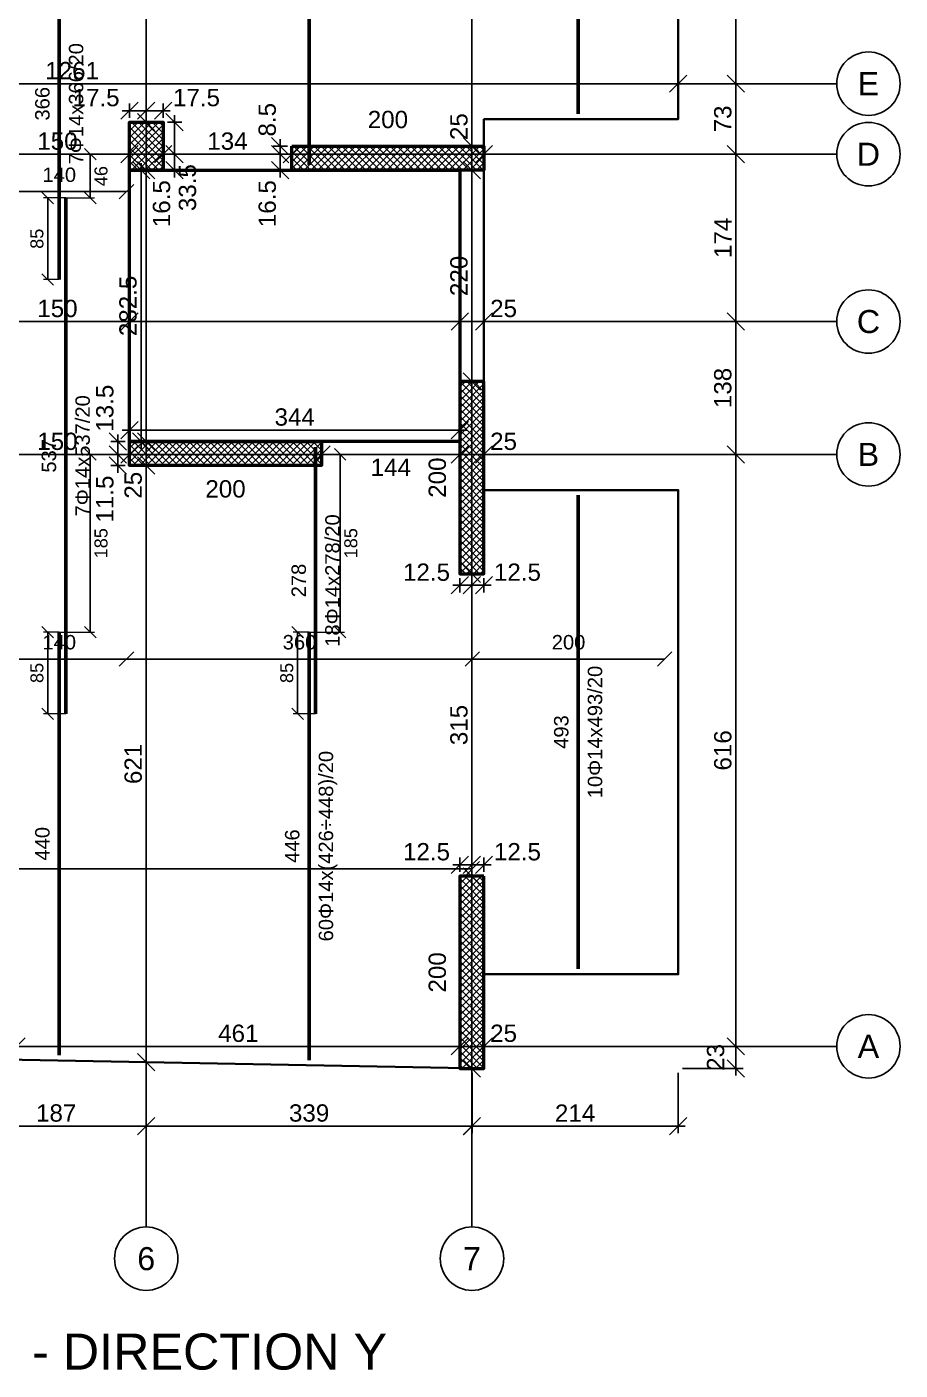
# Model space of a CAD drawing. Header units: millimetres. Extents: x -231 to 4719, y -2977 to 4533.
# Drawn here: x 3810 to 4719, y -2977 to -1578 of the extents above; entities that cross this region are included whole.
import ezdxf
from ezdxf.enums import TextEntityAlignment as Align

# ---------------------------------------------------------------- set-up
doc = ezdxf.new("R2010")
doc.units = ezdxf.units.MM
for name, color, linetype, lineweight in [('COLUMN', 4, 'Continuous', 50), ('OPENING', 90, 'Continuous', 50), ('SLAB', 3, 'Continuous', 35), ('WALL', 1, 'Continuous', 50)]:
    doc.layers.add(name, color=color, linetype=linetype, lineweight=lineweight)
for name, color, linetype in [('FW_AXIS', 7, 'Continuous'), ('FW_COLUMN_HATCH', 8, 'Continuous'), ('FW_DIM', 7, 'Continuous'), ('FW_WALL_HATCH', 8, 'Continuous'), ('REB_NOTES', 7, 'Continuous'), ('REB_TOP_MESH_Y', 5, 'Continuous'), ('REB_TOP_MESH_Y_AXDIM', 5, 'Continuous'), ('REB_TOP_MESH_Y_LAP', 5, 'Continuous'), ('REB_TOP_MESH_Y_RANGE', 5, 'Continuous'), ('REB_TOP_MESH_Y_TEXT', 5, 'Continuous')]:
    doc.layers.add(name, color=color, linetype=linetype)
doc.styles.add('REBAR_TXT', font='arial.ttf')
doc.styles.get("Standard").update_dxf_attribs({"font": 'arial.ttf'})
doc.dimstyles.new('FW_DIM', dxfattribs={"dimtxt": 18, "dimasz": 9, "dimexe": 7.5, "dimexo": 4.5, "dimgap": 4.5, "dimtad": 1, "dimdec": 0, "dimtxsty": 'Standard', "dimtsz": 9, "dimcen": 2.5, "dimdle": 7.5, "dimclrd": 256, "dimclre": 256, "dimclrt": 7, "dimazin": 3, "dimtfac": 1, "dimtmove": 2, "dimatfit": 3})
doc.dimstyles.new('REBAR LAP', dxfattribs={"dimtxt": 13.5, "dimasz": 2.5, "dimexe": 4.5, "dimexo": 0, "dimgap": 4.5, "dimtad": 1, "dimdec": 0, "dimtxsty": 'Standard', "dimtsz": 6, "dimcen": 2.5, "dimclrd": 6, "dimclre": 6, "dimclrt": 7, "dimazin": 3, "dimtfac": 1, "dimtmove": 2, "dimatfit": 3, "dimlwd": 25, "dimlwe": 18})
doc.dimstyles.new('REBAR M-200', dxfattribs={"dimtxt": 15, "dimasz": 15, "dimexe": 25, "dimexo": 12.5, "dimgap": 10, "dimtad": 1, "dimdec": 0, "dimtxsty": 'Standard', "dimblk": 'NONE', "dimcen": 50, "dimse1": 1, "dimse2": 1, "dimclrd": 6, "dimclre": 6, "dimclrt": 7, "dimazin": 3, "dimtfac": 1, "dimtmove": 2, "dimatfit": 3, "dimldrblk": 'NONE', "dimlwd": 53})
doc.dimstyles.new('REBAR RANGE', dxfattribs={"dimtxt": 15, "dimasz": 2.5, "dimexe": 0, "dimexo": 0, "dimgap": 10, "dimtad": 1, "dimdec": 0, "dimtxsty": 'Standard', "dimtsz": 7.5, "dimcen": 2.5, "dimse1": 1, "dimse2": 1, "dimclrd": 6, "dimclre": 6, "dimclrt": 7, "dimazin": 3, "dimtfac": 1, "dimtmove": 2, "dimatfit": 3, "dimlwd": 25})

# ---------------------------------------------------------------- blocks, each defined once
blk = doc.blocks.new('*D883')
at = {"color": 6, "lineweight": 53}
blk.add_line((4104, -2654), (4104, -2208.5), dxfattribs=at)
at = {"layer": 'Defpoints'}
for p in [(4104, -2208.5), (4104, -2654), (4104, -2654)]:
    blk.add_point(p, dxfattribs=at)
at = {"layer": 'REB_TOP_MESH_Y', "color": 7, "insert": (4086.5, -2431.3), "char_height": 15, "attachment_point": 5, "rotation": 90}
blk.add_mtext('446', dxfattribs=at)
blk = doc.blocks.new('_NONE')
blk = doc.blocks.new('*D884')
at = {"color": 6, "lineweight": 53}
blk.add_line((4110.8, -2293.5), (4110.8, -2016), dxfattribs=at)
at = {"layer": 'Defpoints'}
for p in [(4110.8, -2016), (4110.8, -2293.5), (4110.8, -2293.5)]:
    blk.add_point(p, dxfattribs=at)
at = {"layer": 'REB_TOP_MESH_Y', "color": 7, "insert": (4093.3, -2154.8), "char_height": 15, "attachment_point": 5, "rotation": 90}
blk.add_mtext('278', dxfattribs=at)
blk = doc.blocks.new('_OBLIQUE')
at = {"color": 0, "linetype": 'BYBLOCK'}
blk.add_line((-0.5, -0.5), (0.5, 0.5), dxfattribs=at)
blk = doc.blocks.new('*D885')
at = {"color": 6, "lineweight": 18}
for p, q in [((4104, -2208.5), (4087.5, -2208.5)), ((4110.8, -2293.5), (4087.5, -2293.5))]:
    blk.add_line(p, q, dxfattribs=at)
at = {"color": 6, "lineweight": 25}
blk.add_line((4092, -2293.5), (4092, -2208.5), dxfattribs=at)
at = {"layer": 'Defpoints'}
for p in [(4104, -2208.5), (4092, -2293.5), (4110.8, -2293.5)]:
    blk.add_point(p, dxfattribs=at)
at = {"layer": 'REB_TOP_MESH_Y_LAP', "color": 6, "xscale": 12, "yscale": 12, "rotation": 90}
for p in [(4092, -2208.5), (4092, -2293.5)]:
    blk.add_blockref('_OBLIQUE', p, dxfattribs=at)
at = {"layer": 'REB_TOP_MESH_Y_LAP', "color": 7, "insert": (4080.8, -2251), "char_height": 13.5, "attachment_point": 5, "rotation": 90}
blk.add_mtext('85', dxfattribs=at)
blk = doc.blocks.new('*D886')
at = {"color": 6, "lineweight": 18}
for p, q in [((4104, -2023.5), (4140.8, -2023.5)), ((4104, -2208.5), (4140.8, -2208.5))]:
    blk.add_line(p, q, dxfattribs=at)
at = {"color": 6, "lineweight": 25}
blk.add_line((4136.3, -2023.5), (4136.3, -2208.5), dxfattribs=at)
at = {"layer": 'Defpoints'}
for p in [(4104, -2023.5), (4136.3, -2023.5), (4104, -2208.5)]:
    blk.add_point(p, dxfattribs=at)
at = {"layer": 'REB_TOP_MESH_Y_AXDIM', "color": 6, "xscale": 12, "yscale": 12, "rotation": 90}
for p in [(4136.3, -2023.5), (4136.3, -2208.5)]:
    blk.add_blockref('_OBLIQUE', p, dxfattribs=at)
at = {"layer": 'REB_TOP_MESH_Y_AXDIM', "color": 7, "insert": (4147.5, -2116), "char_height": 13.5, "attachment_point": 5, "rotation": 90}
blk.add_mtext('185', dxfattribs=at)
blk = doc.blocks.new('*D887')
at = {"color": 6, "lineweight": 53}
blk.add_line((4104, -1722), (4104, -1181.5), dxfattribs=at)
at = {"layer": 'Defpoints'}
for p in [(4104, -1181.5), (4104, -1722), (4104, -1722)]:
    blk.add_point(p, dxfattribs=at)
at = {"layer": 'REB_TOP_MESH_Y', "color": 7, "insert": (4086.5, -1451.8), "char_height": 15, "attachment_point": 5, "rotation": 90}
blk.add_mtext('540', dxfattribs=at)
blk = doc.blocks.new('*D913')
at = {"color": 6, "lineweight": 53}
blk.add_line((3844, -2649), (3844, -2208.5), dxfattribs=at)
at = {"layer": 'Defpoints'}
for p in [(3844, -2208.5), (3844, -2649), (3844, -2649)]:
    blk.add_point(p, dxfattribs=at)
at = {"layer": 'REB_TOP_MESH_Y', "color": 7, "insert": (3826.5, -2428.8), "char_height": 15, "attachment_point": 5, "rotation": 90}
blk.add_mtext('440', dxfattribs=at)
blk = doc.blocks.new('*D914')
at = {"color": 6, "lineweight": 53}
blk.add_line((3850.8, -2293.5), (3850.8, -1756.5), dxfattribs=at)
at = {"layer": 'Defpoints'}
for p in [(3850.8, -1756.5), (3850.8, -2293.5), (3850.8, -2293.5)]:
    blk.add_point(p, dxfattribs=at)
at = {"layer": 'REB_TOP_MESH_Y', "color": 7, "insert": (3833.3, -2025), "char_height": 15, "attachment_point": 5, "rotation": 90}
blk.add_mtext('537', dxfattribs=at)
blk = doc.blocks.new('*D915')
at = {"color": 6, "lineweight": 53}
blk.add_line((3844, -1841.5), (3844, -1475.5), dxfattribs=at)
at = {"layer": 'Defpoints'}
for p in [(3844, -1475.5), (3844, -1841.5), (3844, -1841.5)]:
    blk.add_point(p, dxfattribs=at)
at = {"layer": 'REB_TOP_MESH_Y', "color": 7, "insert": (3826.5, -1658.5), "char_height": 15, "attachment_point": 5, "rotation": 90}
blk.add_mtext('366', dxfattribs=at)
blk = doc.blocks.new('*D917')
at = {"color": 6, "lineweight": 18}
for p, q in [((3844, -2208.5), (3827.5, -2208.5)), ((3850.8, -2293.5), (3827.5, -2293.5))]:
    blk.add_line(p, q, dxfattribs=at)
at = {"color": 6, "lineweight": 25}
blk.add_line((3832, -2293.5), (3832, -2208.5), dxfattribs=at)
at = {"layer": 'Defpoints'}
for p in [(3844, -2208.5), (3832, -2293.5), (3850.8, -2293.5)]:
    blk.add_point(p, dxfattribs=at)
at = {"layer": 'REB_TOP_MESH_Y_LAP', "color": 6, "xscale": 12, "yscale": 12, "rotation": 90}
for p in [(3832, -2208.5), (3832, -2293.5)]:
    blk.add_blockref('_OBLIQUE', p, dxfattribs=at)
at = {"layer": 'REB_TOP_MESH_Y_LAP', "color": 7, "insert": (3820.8, -2251), "char_height": 13.5, "attachment_point": 5, "rotation": 90}
blk.add_mtext('85', dxfattribs=at)
blk = doc.blocks.new('*D918')
at = {"color": 6, "lineweight": 18}
for p, q in [((3844, -2023.5), (3880.8, -2023.5)), ((3844, -2208.5), (3880.8, -2208.5))]:
    blk.add_line(p, q, dxfattribs=at)
at = {"color": 6, "lineweight": 25}
blk.add_line((3876.3, -2023.5), (3876.3, -2208.5), dxfattribs=at)
at = {"layer": 'Defpoints'}
for p in [(3844, -2023.5), (3876.3, -2023.5), (3844, -2208.5)]:
    blk.add_point(p, dxfattribs=at)
at = {"layer": 'REB_TOP_MESH_Y_AXDIM', "color": 6, "xscale": 12, "yscale": 12, "rotation": 90}
for p in [(3876.3, -2023.5), (3876.3, -2208.5)]:
    blk.add_blockref('_OBLIQUE', p, dxfattribs=at)
at = {"layer": 'REB_TOP_MESH_Y_AXDIM', "color": 7, "insert": (3887.5, -2116), "char_height": 13.5, "attachment_point": 5, "rotation": 90}
blk.add_mtext('185', dxfattribs=at)
blk = doc.blocks.new('*D919')
at = {"color": 6, "lineweight": 18}
for p, q in [((3850.8, -1756.5), (3827.5, -1756.5)), ((3844, -1841.5), (3827.5, -1841.5))]:
    blk.add_line(p, q, dxfattribs=at)
at = {"color": 6, "lineweight": 25}
blk.add_line((3832, -1841.5), (3832, -1756.5), dxfattribs=at)
at = {"layer": 'Defpoints'}
for p in [(3850.8, -1756.5), (3832, -1841.5), (3844, -1841.5)]:
    blk.add_point(p, dxfattribs=at)
at = {"layer": 'REB_TOP_MESH_Y_LAP', "color": 6, "xscale": 12, "yscale": 12, "rotation": 90}
for p in [(3832, -1756.5), (3832, -1841.5)]:
    blk.add_blockref('_OBLIQUE', p, dxfattribs=at)
at = {"layer": 'REB_TOP_MESH_Y_LAP', "color": 7, "insert": (3820.8, -1799), "char_height": 13.5, "attachment_point": 5, "rotation": 90}
blk.add_mtext('85', dxfattribs=at)
blk = doc.blocks.new('*D920')
at = {"color": 6, "lineweight": 18}
for p, q in [((3850.8, -1711), (3880.8, -1711)), ((3850.8, -1756.5), (3880.8, -1756.5))]:
    blk.add_line(p, q, dxfattribs=at)
at = {"color": 6, "lineweight": 25}
blk.add_line((3876.3, -1711), (3876.3, -1756.5), dxfattribs=at)
at = {"layer": 'Defpoints'}
for p in [(3850.8, -1711), (3876.3, -1711), (3850.8, -1756.5)]:
    blk.add_point(p, dxfattribs=at)
at = {"layer": 'REB_TOP_MESH_Y_AXDIM', "color": 6, "xscale": 12, "yscale": 12, "rotation": 90}
for p in [(3876.3, -1711), (3876.3, -1756.5)]:
    blk.add_blockref('_OBLIQUE', p, dxfattribs=at)
at = {"layer": 'REB_TOP_MESH_Y_AXDIM', "color": 7, "insert": (3887.5, -1733.8), "char_height": 13.5, "attachment_point": 5, "rotation": 90}
blk.add_mtext('46', dxfattribs=at)
blk = doc.blocks.new('*D948')
at = {"color": 6, "lineweight": 25}
blk.add_line((3074, -2454.9), (4274, -2454.9), dxfattribs=at)
at = {"layer": 'Defpoints'}
for p in [(3074, -2454.9), (3074, -2454.9), (4274, -2454.9)]:
    blk.add_point(p, dxfattribs=at)
at = {"layer": 'REB_TOP_MESH_Y_RANGE', "color": 6, "xscale": 15, "yscale": 15}
for p in [(3074, -2454.9), (4274, -2454.9)]:
    blk.add_blockref('_OBLIQUE', p, dxfattribs=at)
at = {"layer": 'REB_TOP_MESH_Y_RANGE', "color": 7, "insert": (3674, -2437.4), "char_height": 15, "attachment_point": 5}
blk.add_mtext('1200', dxfattribs=at)
blk = doc.blocks.new('*D952')
at = {"color": 6, "lineweight": 25}
blk.add_line((3914, -2236.6), (4274, -2236.6), dxfattribs=at)
at = {"layer": 'Defpoints'}
for p in [(3914, -2236.6), (3914, -2236.6), (4274, -2236.6)]:
    blk.add_point(p, dxfattribs=at)
at = {"layer": 'REB_TOP_MESH_Y_RANGE', "color": 6, "xscale": 15, "yscale": 15}
for p in [(3914, -2236.6), (4274, -2236.6)]:
    blk.add_blockref('_OBLIQUE', p, dxfattribs=at)
at = {"layer": 'REB_TOP_MESH_Y_RANGE', "color": 7, "insert": (4094, -2219.1), "char_height": 15, "attachment_point": 5}
blk.add_mtext('360', dxfattribs=at)
blk = doc.blocks.new('*D958')
at = {"color": 6, "lineweight": 25}
blk.add_line((4274, -2236.6), (4474, -2236.6), dxfattribs=at)
at = {"layer": 'Defpoints'}
for p in [(4274, -2236.6), (4274, -2236.6), (4474, -2236.6)]:
    blk.add_point(p, dxfattribs=at)
at = {"layer": 'REB_TOP_MESH_Y_RANGE', "color": 6, "xscale": 15, "yscale": 15}
for p in [(4274, -2236.6), (4474, -2236.6)]:
    blk.add_blockref('_OBLIQUE', p, dxfattribs=at)
at = {"layer": 'REB_TOP_MESH_Y_RANGE', "color": 7, "insert": (4374, -2219.1), "char_height": 15, "attachment_point": 5}
blk.add_mtext('200', dxfattribs=at)
blk = doc.blocks.new('*D959')
at = {"color": 6, "lineweight": 53}
blk.add_line((4384, -2559), (4384, -2066), dxfattribs=at)
at = {"layer": 'Defpoints'}
for p in [(4384, -2066), (4384, -2559), (4384, -2559)]:
    blk.add_point(p, dxfattribs=at)
at = {"layer": 'REB_TOP_MESH_Y', "color": 7, "insert": (4366.5, -2312.5), "char_height": 15, "attachment_point": 5, "rotation": 90}
blk.add_mtext('493', dxfattribs=at)
blk = doc.blocks.new('*D961')
at = {"color": 6, "lineweight": 53}
blk.add_line((4384, -1669), (4384, -1176), dxfattribs=at)
at = {"layer": 'Defpoints'}
for p in [(4384, -1176), (4384, -1669), (4384, -1669)]:
    blk.add_point(p, dxfattribs=at)
at = {"layer": 'REB_TOP_MESH_Y', "color": 7, "insert": (4366.5, -1422.5), "char_height": 15, "attachment_point": 5, "rotation": 90}
blk.add_mtext('493', dxfattribs=at)
blk = doc.blocks.new('*D964')
at = {"color": 6, "lineweight": 25}
blk.add_line((3774, -2236.6), (3914, -2236.6), dxfattribs=at)
at = {"layer": 'Defpoints'}
for p in [(3774, -2236.6), (3774, -2236.6), (3914, -2236.6)]:
    blk.add_point(p, dxfattribs=at)
at = {"layer": 'REB_TOP_MESH_Y_RANGE', "color": 6, "xscale": 15, "yscale": 15}
for p in [(3774, -2236.6), (3914, -2236.6)]:
    blk.add_blockref('_OBLIQUE', p, dxfattribs=at)
at = {"layer": 'REB_TOP_MESH_Y_RANGE', "color": 7, "insert": (3844, -2219.1), "char_height": 15, "attachment_point": 5}
blk.add_mtext('140', dxfattribs=at)
blk = doc.blocks.new('*D965')
at = {"color": 6, "lineweight": 25}
blk.add_line((3774, -1750), (3914, -1750), dxfattribs=at)
at = {"layer": 'Defpoints'}
for p in [(3774, -1750), (3774, -1750), (3914, -1750)]:
    blk.add_point(p, dxfattribs=at)
at = {"layer": 'REB_TOP_MESH_Y_RANGE', "color": 6, "xscale": 15, "yscale": 15}
for p in [(3774, -1750), (3914, -1750)]:
    blk.add_blockref('_OBLIQUE', p, dxfattribs=at)
at = {"layer": 'REB_TOP_MESH_Y_RANGE', "color": 7, "insert": (3844, -1732.5), "char_height": 15, "attachment_point": 5}
blk.add_mtext('140', dxfattribs=at)
blk = doc.blocks.new('*D983')
for p, q in [((4261, -2458.2), (4261, -2443.2)), ((4273.5, -2458.2), (4273.5, -2443.2)), ((4253.5, -2450.7), (4281, -2450.7))]:
    blk.add_line(p, q)
at = {"layer": 'Defpoints'}
for p in [(4261, -2450.7), (4261, -2462.7), (4273.5, -2462.7)]:
    blk.add_point(p, dxfattribs=at)
at = {"layer": 'FW_DIM', "xscale": 18, "yscale": 18}
for p in [(4261, -2450.7), (4273.5, -2450.7)]:
    blk.add_blockref('_OBLIQUE', p, dxfattribs=at)
at = {"layer": 'FW_DIM', "color": 7, "insert": (4226.2, -2437.2), "char_height": 18, "attachment_point": 5}
blk.add_mtext('12.5', dxfattribs=at)
blk = doc.blocks.new('*D984')
for p, q in [((4273.5, -2458.2), (4273.5, -2443.2)), ((4286, -2458.2), (4286, -2443.2)), ((4266, -2450.7), (4293.5, -2450.7))]:
    blk.add_line(p, q)
at = {"layer": 'Defpoints'}
for p in [(4273.5, -2450.7), (4273.5, -2462.7), (4286, -2462.7)]:
    blk.add_point(p, dxfattribs=at)
at = {"layer": 'FW_DIM', "xscale": 18, "yscale": 18}
for p in [(4273.5, -2450.7), (4286, -2450.7)]:
    blk.add_blockref('_OBLIQUE', p, dxfattribs=at)
at = {"layer": 'FW_DIM', "color": 7, "insert": (4320.8, -2437.2), "char_height": 18, "attachment_point": 5}
blk.add_mtext('12.5', dxfattribs=at)
blk = doc.blocks.new('*D985')
for p, q in [((4261, -2152.2), (4261, -2167.2)), ((4273.5, -2152.2), (4273.5, -2167.2)), ((4253.5, -2159.7), (4281, -2159.7))]:
    blk.add_line(p, q)
at = {"layer": 'Defpoints'}
for p in [(4261, -2147.7), (4273.5, -2147.7), (4261, -2159.7)]:
    blk.add_point(p, dxfattribs=at)
at = {"layer": 'FW_DIM', "xscale": 18, "yscale": 18}
for p in [(4261, -2159.7), (4273.5, -2159.7)]:
    blk.add_blockref('_OBLIQUE', p, dxfattribs=at)
at = {"layer": 'FW_DIM', "color": 7, "insert": (4226.2, -2146.2), "char_height": 18, "attachment_point": 5}
blk.add_mtext('12.5', dxfattribs=at)
blk = doc.blocks.new('*D986')
for p, q in [((4273.5, -2152.2), (4273.5, -2167.2)), ((4286, -2152.2), (4286, -2167.2)), ((4266, -2159.7), (4293.5, -2159.7))]:
    blk.add_line(p, q)
at = {"layer": 'Defpoints'}
for p in [(4273.5, -2147.7), (4286, -2147.7), (4273.5, -2159.7)]:
    blk.add_point(p, dxfattribs=at)
at = {"layer": 'FW_DIM', "xscale": 18, "yscale": 18}
for p in [(4273.5, -2159.7), (4286, -2159.7)]:
    blk.add_blockref('_OBLIQUE', p, dxfattribs=at)
at = {"layer": 'FW_DIM', "color": 7, "insert": (4320.8, -2146.2), "char_height": 18, "attachment_point": 5}
blk.add_mtext('12.5', dxfattribs=at)
blk = doc.blocks.new('*D987')
for p, q in [((3912.5, -2023.5), (3897.5, -2023.5)), ((3905, -2042.7), (3905, -2016)), ((3912.5, -2035.2), (3897.5, -2035.2))]:
    blk.add_line(p, q)
at = {"layer": 'Defpoints'}
for p in [(3917, -2023.5), (3905, -2035.2), (3917, -2035.2)]:
    blk.add_point(p, dxfattribs=at)
at = {"layer": 'FW_DIM', "xscale": 18, "yscale": 18, "rotation": 90}
for p in [(3905, -2023.5), (3905, -2035.2)]:
    blk.add_blockref('_OBLIQUE', p, dxfattribs=at)
at = {"layer": 'FW_DIM', "color": 7, "insert": (3891.5, -2070), "char_height": 18, "attachment_point": 5, "rotation": 90}
blk.add_mtext('11.5', dxfattribs=at)
blk = doc.blocks.new('*D988')
for p, q in [((3912.5, -2010.2), (3897.5, -2010.2)), ((3905, -2031), (3905, -2002.7)), ((3912.5, -2023.5), (3897.5, -2023.5))]:
    blk.add_line(p, q)
at = {"layer": 'Defpoints'}
for p in [(3917, -2010.2), (3905, -2023.5), (3917, -2023.5)]:
    blk.add_point(p, dxfattribs=at)
at = {"layer": 'FW_DIM', "xscale": 18, "yscale": 18, "rotation": 90}
for p in [(3905, -2010.2), (3905, -2023.5)]:
    blk.add_blockref('_OBLIQUE', p, dxfattribs=at)
at = {"layer": 'FW_DIM', "color": 7, "insert": (3891.5, -1975.4), "char_height": 18, "attachment_point": 5, "rotation": 90}
blk.add_mtext('13.5', dxfattribs=at)
blk = doc.blocks.new('*D989')
for p, q in [((4074, -1735.2), (4074, -1703.5)), ((4081.5, -1711), (4066.5, -1711)), ((4081.5, -1727.7), (4066.5, -1727.7))]:
    blk.add_line(p, q)
at = {"layer": 'Defpoints'}
for p in [(4086, -1711), (4074, -1727.7), (4086, -1727.7)]:
    blk.add_point(p, dxfattribs=at)
at = {"layer": 'FW_DIM', "xscale": 18, "yscale": 18, "rotation": 90}
for p in [(4074, -1711), (4074, -1727.7)]:
    blk.add_blockref('_OBLIQUE', p, dxfattribs=at)
at = {"layer": 'FW_DIM', "color": 7, "insert": (4060.5, -1762.5), "char_height": 18, "attachment_point": 5, "rotation": 90}
blk.add_mtext('16.5', dxfattribs=at)
blk = doc.blocks.new('*D990')
for p, q in [((4081.5, -1702.7), (4066.5, -1702.7)), ((4074, -1718.5), (4074, -1695.2)), ((4081.5, -1711), (4066.5, -1711))]:
    blk.add_line(p, q)
at = {"layer": 'Defpoints'}
for p in [(4086, -1702.7), (4074, -1711), (4086, -1711)]:
    blk.add_point(p, dxfattribs=at)
at = {"layer": 'FW_DIM', "xscale": 18, "yscale": 18, "rotation": 90}
for p in [(4074, -1702.7), (4074, -1711)]:
    blk.add_blockref('_OBLIQUE', p, dxfattribs=at)
at = {"layer": 'FW_DIM', "color": 7, "insert": (4060.5, -1675.1), "char_height": 18, "attachment_point": 5, "rotation": 90}
blk.add_mtext('8.5', dxfattribs=at)
blk = doc.blocks.new('*D997')
for p, q in [((3917.1, -1673.2), (3917.1, -1658.2)), ((3934.5, -1673.2), (3934.5, -1658.2)), ((3909.6, -1665.7), (3942, -1665.7))]:
    blk.add_line(p, q)
at = {"layer": 'Defpoints'}
for p in [(3917.1, -1665.7), (3917.1, -1677.7), (3934.5, -1677.7)]:
    blk.add_point(p, dxfattribs=at)
at = {"layer": 'FW_DIM', "xscale": 18, "yscale": 18}
for p in [(3917.1, -1665.7), (3934.5, -1665.7)]:
    blk.add_blockref('_OBLIQUE', p, dxfattribs=at)
at = {"layer": 'FW_DIM', "color": 7, "insert": (3882.3, -1652.2), "char_height": 18, "attachment_point": 5}
blk.add_mtext('17.5', dxfattribs=at)
blk = doc.blocks.new('*D998')
for p, q in [((3934.5, -1673.2), (3934.5, -1658.2)), ((3952, -1673.2), (3952, -1658.2)), ((3927, -1665.7), (3959.5, -1665.7))]:
    blk.add_line(p, q)
at = {"layer": 'Defpoints'}
for p in [(3934.5, -1665.7), (3934.5, -1677.7), (3952, -1677.7)]:
    blk.add_point(p, dxfattribs=at)
at = {"layer": 'FW_DIM', "xscale": 18, "yscale": 18}
for p in [(3934.5, -1665.7), (3952, -1665.7)]:
    blk.add_blockref('_OBLIQUE', p, dxfattribs=at)
at = {"layer": 'FW_DIM', "color": 7, "insert": (3986.8, -1652.2), "char_height": 18, "attachment_point": 5}
blk.add_mtext('17.5', dxfattribs=at)
blk = doc.blocks.new('*D999')
for p, q in [((3964, -1735.2), (3964, -1703.5)), ((3956.5, -1711), (3971.5, -1711)), ((3956.5, -1727.7), (3971.5, -1727.7))]:
    blk.add_line(p, q)
at = {"layer": 'Defpoints'}
for p in [(3952, -1711), (3952, -1727.7), (3964, -1727.7)]:
    blk.add_point(p, dxfattribs=at)
at = {"layer": 'FW_DIM', "xscale": 18, "yscale": 18, "rotation": 90}
for p in [(3964, -1711), (3964, -1727.7)]:
    blk.add_blockref('_OBLIQUE', p, dxfattribs=at)
at = {"layer": 'FW_DIM', "color": 7, "insert": (3950.5, -1762.5), "char_height": 18, "attachment_point": 5, "rotation": 90}
blk.add_mtext('16.5', dxfattribs=at)
blk = doc.blocks.new('*D1000')
for p, q in [((3956.5, -1677.7), (3971.5, -1677.7)), ((3964, -1718.5), (3964, -1670.2)), ((3956.5, -1711), (3971.5, -1711))]:
    blk.add_line(p, q)
at = {"layer": 'Defpoints'}
for p in [(3952, -1677.7), (3952, -1711), (3964, -1711)]:
    blk.add_point(p, dxfattribs=at)
at = {"layer": 'FW_DIM', "xscale": 18, "yscale": 18, "rotation": 90}
for p in [(3964, -1677.7), (3964, -1711)]:
    blk.add_blockref('_OBLIQUE', p, dxfattribs=at)
at = {"layer": 'FW_DIM', "color": 7, "insert": (3977.5, -1745.8), "char_height": 18, "attachment_point": 5, "rotation": 90}
blk.add_mtext('33.5', dxfattribs=at)
blk = doc.blocks.new('*D1027')
for p, q in [((3917.1, -1706.5), (3917.1, -1703.5)), ((3952, -1706.5), (3952, -1703.5)), ((3909.6, -1711), (3959.5, -1711))]:
    blk.add_line(p, q)
at = {"layer": 'Defpoints'}
for p in [(3917.1, -1711), (3917.1, -1711), (3952, -1711)]:
    blk.add_point(p, dxfattribs=at)
at = {"layer": 'FW_DIM', "xscale": 18, "yscale": 18}
for p in [(3917.1, -1711), (3952, -1711)]:
    blk.add_blockref('_OBLIQUE', p, dxfattribs=at)
blk = doc.blocks.new('*D1068')
for p, q in [((3930, -1677.7), (3927, -1677.7)), ((3934.5, -1735.2), (3934.5, -1670.2)), ((3930, -1727.7), (3927, -1727.7))]:
    blk.add_line(p, q)
at = {"layer": 'Defpoints'}
for p in [(3934.5, -1677.7), (3934.5, -1727.7), (3934.5, -1727.7)]:
    blk.add_point(p, dxfattribs=at)
at = {"layer": 'FW_DIM', "xscale": 18, "yscale": 18, "rotation": 90}
for p in [(3934.5, -1677.7), (3934.5, -1727.7)]:
    blk.add_blockref('_OBLIQUE', p, dxfattribs=at)

msp = doc.modelspace()

# ---------------------------------------------------------------- hatches: boundary and pattern name
at = {"layer": 'FW_COLUMN_HATCH'}
h = msp.add_hatch(dxfattribs=at)
h.set_pattern_fill('ANSI37', scale=1.6)
h.paths.add_polyline_path([(3952, -1727.7), (3917.1, -1727.7), (3917.1, -1677.7), (3952, -1677.7), (3952, -1727.7)])
at = {"layer": 'FW_WALL_HATCH'}
h = msp.add_hatch(dxfattribs=at)
h.set_pattern_fill('ANSI37', scale=1.6)
h.paths.add_polyline_path([(4086, -1702.7), (4286, -1702.7), (4286, -1727.7), (4086, -1727.7), (4086, -1702.7)])
h = msp.add_hatch(dxfattribs=at)
h.set_pattern_fill('ANSI37', scale=1.6)
h.paths.add_polyline_path([(4286, -1947.7), (4286, -2147.7), (4261, -2147.7), (4261, -1947.7), (4286, -1947.7)])
h = msp.add_hatch(dxfattribs=at)
h.set_pattern_fill('ANSI37', scale=1.6)
h.paths.add_polyline_path([(3917, -2035.2), (3917, -2010.2), (4117, -2010.2), (4117, -2035.2), (3917, -2035.2)])
h = msp.add_hatch(dxfattribs=at)
h.set_pattern_fill('ANSI37', scale=1.6)
h.paths.add_polyline_path([(4286, -2462.7), (4286, -2662.7), (4261, -2662.7), (4261, -2462.7), (4286, -2462.7)])

# ---------------------------------------------------------------- linework, layer by layer
at = {"layer": 'COLUMN'}
msp.add_lwpolyline([(3952, -1727.7), (3917.1, -1727.7), (3917.1, -1677.7), (3952, -1677.7)], close=True, dxfattribs=at)
at = {"layer": 'FW_AXIS', "color": 8}
for p, q in [((3934.5, -2662.7), (3934.5, -1072.7)), ((4273.5, -2662.7), (4273.5, -1072.7)), ((2919, -1637.6), (4488.1, -1637.6)), ((2919, -1711), (4488.1, -1711)), ((2919, -1885.2), (4488.1, -1885.2)), ((2919, -2023.5), (4488.1, -2023.5)), ((2919, -2639.7), (4488.1, -2639.7))]:
    msp.add_line(p, q, dxfattribs=at)
at = {"layer": 'FW_AXIS', "linetype": 'CONTINUOUS'}
for p, q in [((4488.1, -1637.6), (4653.1, -1637.6)), ((4488.1, -1711), (4653.1, -1711)), ((4488.1, -1885.2), (4653.1, -1885.2)), ((4488.1, -2023.5), (4653.1, -2023.5)), ((4488.1, -2639.7), (4653.1, -2639.7)), ((3934.5, -2662.7), (3934.5, -2827.7)), ((4273.5, -2662.7), (4273.5, -2827.7))]:
    msp.add_line(p, q, dxfattribs=at)
at = {"layer": 'FW_AXIS'}
for centre in [(4686.1, -1637.6), (4686.1, -1711), (4686.1, -1885.2), (4686.1, -2023.5), (4686.1, -2639.7), (3934.5, -2860.7), (4273.5, -2860.7)]:
    msp.add_circle(centre, 33, dxfattribs=at)
at = {"layer": 'OPENING'}
msp.add_lwpolyline([(3917.1, -1727.7), (4261, -1727.7), (4261, -2010.2), (3917.1, -2010.2)], close=True, dxfattribs=at)
at = {"layer": 'SLAB'}
msp.add_lwpolyline([(3386, -1072.7), (4286, -1072.9), (4286, -1170.7), (4488, -1170.7), (4488, -1674.7), (4286, -1674.7), (4286, -2060.7), (4488.1, -2060.7), (4488.1, -2564.7), (4286, -2564.7), (4286, -2662.7), (3066, -2640), (3066, -2542.1), (2919, -2542.1), (2919, -1775.7), (3121.2, -1775.7), (3121.2, -1737), (3274, -1480.1), (3184, -1480.1), (3184, -1170.8), (3386, -1170.8), (3386, -1072.7)], dxfattribs=at)
at = {"layer": 'WALL'}
for points in [[(4086, -1702.7), (4286, -1702.7), (4286, -1727.7), (4086, -1727.7)], [(4286, -1947.7), (4261, -1947.7), (4261, -2147.7), (4286, -2147.7)], [(3917, -2010.2), (4117, -2010.2), (4117, -2035.2), (3917, -2035.2)], [(4286, -2462.7), (4261, -2462.7), (4261, -2662.7), (4286, -2662.7)]]:
    msp.add_lwpolyline(points, close=True, dxfattribs=at)

# ---------------------------------------------------------------- texts
at = {"layer": 'FW_AXIS', "color": 7, "style": 'REBAR_TXT'}
for s, p in [('E', (4686.1, -1637.6)), ('D', (4686.1, -1711)), ('C', (4686.1, -1885.2)), ('B', (4686.1, -2023.5)), ('A', (4686.1, -2639.7)), ('6', (3934.5, -2860.7)), ('7', (4273.5, -2860.7))]:
    msp.add_text(s, height=24, dxfattribs=at).set_placement(p, align=Align.MIDDLE_CENTER)
at = {"layer": 'REB_NOTES', "color": 7, "style": 'REBAR_TXT'}
msp.add_text('TOP REINFORCEMENT - DIRECTION Y', height=37.5, dxfattribs=at).set_placement((3703.6, -2938.7), align=Align.TOP_CENTER)
at = {"layer": 'REB_TOP_MESH_Y_TEXT', "color": 7, "style": 'REBAR_TXT'}
for s, p in [('7Φ14x366/20', (3854, -1658.5)), ('7Φ14x537/20', (3860.8, -2025)), ('18Φ14x278/20', (4120.8, -2154.8)), ('10Φ14x493/20', (4394, -2312.5)), ('60Φ14x(426÷448)/20', (4114, -2431.3))]:
    msp.add_text(s, height=15, rotation=90, dxfattribs=at).set_placement(p, align=Align.TOP_CENTER)

# ---------------------------------------------------------------- dimensions: what is measured, and where the dimension line sits
at = {"layer": 'FW_DIM'}
for base, p1, p2, location, text in [((3934.5, -1677.7), (3934.5, -1677.7), (3934.5, -1097.8), (3921, -1387.7), '580'), ((4273.5, -1702.7), (4273.5, -1702.7), (4273.5, -1272.7), (4260, -1487.7), '430'), ((4273.5, -1727.7), (4273.5, -1727.7), (4273.5, -1702.7), (4260, -1682.3), '25'), ((3929.1, -2010.2), (3917.1, -2010.2), (3917.1, -1727.7), (3915.6, -1868.9), '282.5'), ((4273.5, -1947.7), (4273.5, -1947.7), (4273.5, -1727.7), (4260, -1837.7), '220'), ((4273.5, -2147.7), (4273.5, -2147.7), (4273.5, -1947.7), (4237.5, -2047.7), '200'), ((3934.5, -2035.2), (3934.5, -2035.2), (3934.5, -2010.2), (3921, -2055.6), '25'), ((3934.5, -2656.2), (3934.5, -2656.2), (3934.5, -2035.2), (3921, -2345.7), '621'), ((4273.5, -2462.7), (4273.5, -2462.7), (4273.5, -2147.7), (4260, -2305.2), '315'), ((4273.5, -2662.7), (4273.5, -2662.7), (4273.5, -2462.7), (4237.5, -2562.7), '200')]:
    msp.add_linear_dim(base=base, p1=p1, p2=p2, angle=90, location=location, text=text, dimstyle='FW_DIM', override={"dimtmove": 2}, dxfattribs=at).render()
for base, p1, p2 in [((4548.1, -1637.6), (4488.1, -1637.6), (4488.1, -1405.2)), ((4548.1, -1711), (4488.1, -1711), (4488.1, -1637.6)), ((4548.1, -1885.2), (4488.1, -1885.2), (4488.1, -1711)), ((4548.1, -2023.5), (4488.1, -2023.5), (4488.1, -1885.2)), ((4548.1, -2639.7), (4488.1, -2639.7), (4488.1, -2023.5)), ((4548.1, -2662.7), (4488.1, -2662.7), (4488.1, -2639.7))]:
    msp.add_linear_dim(base=base, p1=p1, p2=p2, angle=90, dimstyle='FW_DIM', dxfattribs=at).render()
for base, p1, p2, location, text in [((3226.8, -1637.6), (3226.8, -1637.6), (4488, -1637.6), (3857.4, -1624.1), '1261'), ((4086, -1711), (4086, -1711), (4286, -1711), (4186, -1675), '200'), ((3767.1, -1711), (3767.1, -1711), (3917.1, -1711), (3842.1, -1697.5), '150'), ((3952, -1711), (3952, -1711), (4086, -1711), (4019, -1697.5), '134'), ((3767.1, -1885.2), (3767.1, -1885.2), (3917.1, -1885.2), (3842.1, -1871.7), '150'), ((4261, -1885.2), (4261, -1885.2), (4286, -1885.2), (4306.4, -1871.7), '25'), ((3917.1, -1998.2), (3917.1, -2010.2), (4261, -2010.2), (4089, -1984.7), '344'), ((3767.2, -2023.5), (3767.2, -2023.5), (3917, -2023.5), (3842.1, -2010), '150'), ((4261, -2023.5), (4261, -2023.5), (4286, -2023.5), (4306.4, -2010), '25'), ((3917, -2023.5), (3917, -2023.5), (4117, -2023.5), (4017, -2059.5), '200'), ((4117, -2023.5), (4117, -2023.5), (4261, -2023.5), (4189, -2037), '144'), ((3799.6, -2639.7), (3799.6, -2639.7), (4261, -2639.7), (4030.3, -2626.2), '461'), ((4261, -2639.7), (4261, -2639.7), (4286, -2639.7), (4306.4, -2626.2), '25')]:
    msp.add_linear_dim(base=base, p1=p1, p2=p2, location=location, text=text, dimstyle='FW_DIM', override={"dimtmove": 2}, dxfattribs=at).render()
for base, p1, p2, text, picture, middle in [((3917.1, -1665.7), (3917.1, -1677.7), (3934.5, -1677.7), '17.5', '*D997', (3882.3, -1652.2)), ((3934.5, -1665.7), (3934.5, -1677.7), (3952, -1677.7), '17.5', '*D998', (3986.8, -1652.2)), ((3917.1, -1711), (3917.1, -1711), (3952, -1711), ' ', '*D1027', (3934.5, -1711)), ((4261, -2159.7), (4261, -2147.7), (4273.5, -2147.7), '12.5', '*D985', (4226.2, -2146.2)), ((4273.5, -2159.7), (4273.5, -2147.7), (4286, -2147.7), '12.5', '*D986', (4320.8, -2146.2)), ((4261, -2450.7), (4261, -2462.7), (4273.5, -2462.7), '12.5', '*D983', (4226.2, -2437.2)), ((4273.5, -2450.7), (4273.5, -2462.7), (4286, -2462.7), '12.5', '*D984', (4320.8, -2437.2))]:
    dim = msp.add_linear_dim(base=base, p1=p1, p2=p2, text=text, dimstyle='FW_DIM', override={"dimtmove": 2}, dxfattribs=at)
    dim.commit()
    dim.dimension.update_dxf_attribs({"geometry": picture, "text_midpoint": middle, "dimtype": 160})
for base, p1, p2, text, picture, middle in [((4074, -1711), (4086, -1711), (4086, -1702.7), '8.5', '*D990', (4060.5, -1675.1)), ((3934.5, -1727.7), (3934.5, -1727.7), (3934.5, -1677.7), ' ', '*D1068', (3934.5, -1702.7)), ((3964, -1711), (3952, -1711), (3952, -1677.7), '33.5', '*D1000', (3977.5, -1745.8)), ((3964, -1727.7), (3952, -1727.7), (3952, -1711), '16.5', '*D999', (3950.5, -1762.5)), ((4074, -1727.7), (4086, -1727.7), (4086, -1711), '16.5', '*D989', (4060.5, -1762.5)), ((3905, -2023.5), (3917, -2023.5), (3917, -2010.2), '13.5', '*D988', (3891.5, -1975.4)), ((3905, -2035.2), (3917, -2035.2), (3917, -2023.5), '11.5', '*D987', (3891.5, -2070))]:
    dim = msp.add_linear_dim(base=base, p1=p1, p2=p2, angle=90, text=text, dimstyle='FW_DIM', override={"dimtmove": 2}, dxfattribs=at)
    dim.commit()
    dim.dimension.update_dxf_attribs({"geometry": picture, "text_midpoint": middle, "dimtype": 160})
for base, p1, p2 in [((3747.1, -2722.7), (3747.1, -2662.7), (3934.5, -2662.7)), ((3934.5, -2722.7), (3934.5, -2662.7), (4273.5, -2662.7)), ((4273.5398754, -2722.7148471), (4273.5398754, -2662.7148471), (4488.0398754, -2662.7148471))]:
    msp.add_linear_dim(base=base, p1=p1, p2=p2, dimstyle='FW_DIM', dxfattribs=at).render()
at = {"layer": 'REB_TOP_MESH_Y'}
for base, p1, p2, picture, middle in [((4104.0398754, -1722.0134907), (4104.0398754, -1722.0134907), (4104.0398754, -1181.5134907), '*D887', (4086.5398754, -1451.7634907)), ((4384, -1669), (4384, -1669), (4384, -1176), '*D961', (4366.5, -1422.5)), ((3844, -1841.5), (3844, -1841.5), (3844, -1475.5), '*D915', (3826.5, -1658.5)), ((3850.8, -2293.5), (3850.8, -2293.5), (3850.8, -1756.5), '*D914', (3833.3, -2025)), ((4110.7898754, -2293.5134907), (4110.7898754, -2293.5134907), (4110.7898754, -2016.0134907), '*D884', (4093.2898754, -2154.7634907)), ((4384, -2559), (4384, -2559), (4384, -2066), '*D959', (4366.5, -2312.5)), ((3844.0398754, -2649.0134907), (3844.0398754, -2649.0134907), (3844.0398754, -2208.5134907), '*D913', (3826.5398754, -2428.7634907)), ((4104.0398754, -2654.0134907), (4104.0398754, -2654.0134907), (4104.0398754, -2208.5134907), '*D883', (4086.5398754, -2431.2634907))]:
    dim = msp.add_linear_dim(base=base, p1=p1, p2=p2, angle=90, dimstyle='REBAR M-200', dxfattribs=at)
    dim.commit()
    dim.dimension.update_dxf_attribs({"geometry": picture, "text_midpoint": middle})
at = {"layer": 'REB_TOP_MESH_Y_AXDIM'}
for base, p1, p2, picture, middle in [((3876.2899, -1711.0077), (3850.7899, -1711.0077), (3850.7899, -1756.5135), '*D920', (3887.5399, -1733.7606)), ((3876.3, -2023.5), (3844, -2023.5), (3844, -2208.5), '*D918', (3887.5, -2116)), ((4136.3, -2023.5), (4104, -2023.5), (4104, -2208.5), '*D886', (4147.5, -2116))]:
    dim = msp.add_linear_dim(base=base, p1=p1, p2=p2, angle=90, dimstyle='REBAR LAP', dxfattribs=at)
    dim.commit()
    dim.dimension.update_dxf_attribs({"geometry": picture, "text_midpoint": middle})
at = {"layer": 'REB_TOP_MESH_Y_LAP'}
for base, p1, p2, picture, middle in [((3832, -1841.5), (3844, -1841.5), (3850.8, -1756.5), '*D919', (3820.8, -1799)), ((3832, -2293.5), (3850.8, -2293.5), (3844, -2208.5), '*D917', (3820.8, -2251)), ((4092, -2293.5), (4110.8, -2293.5), (4104, -2208.5), '*D885', (4080.8, -2251))]:
    dim = msp.add_linear_dim(base=base, p1=p1, p2=p2, angle=90, dimstyle='REBAR LAP', dxfattribs=at)
    dim.commit()
    dim.dimension.update_dxf_attribs({"geometry": picture, "text_midpoint": middle})
at = {"layer": 'REB_TOP_MESH_Y_RANGE'}
for base, p1, p2, picture, middle in [((3774, -1750), (3774, -1750), (3914, -1750), '*D965', (3844, -1732.5)), ((3774, -2236.6), (3774, -2236.6), (3914, -2236.6), '*D964', (3844, -2219.1)), ((3914, -2236.6), (3914, -2236.6), (4274, -2236.6), '*D952', (4094, -2219.1)), ((4274, -2236.6), (4274, -2236.6), (4474, -2236.6), '*D958', (4374, -2219.1)), ((3074, -2454.9), (3074, -2454.9), (4274, -2454.9), '*D948', (3674, -2437.4))]:
    dim = msp.add_linear_dim(base=base, p1=p1, p2=p2, dimstyle='REBAR RANGE', dxfattribs=at)
    dim.commit()
    dim.dimension.update_dxf_attribs({"geometry": picture, "text_midpoint": middle})

doc.saveas('drawing.dxf')
